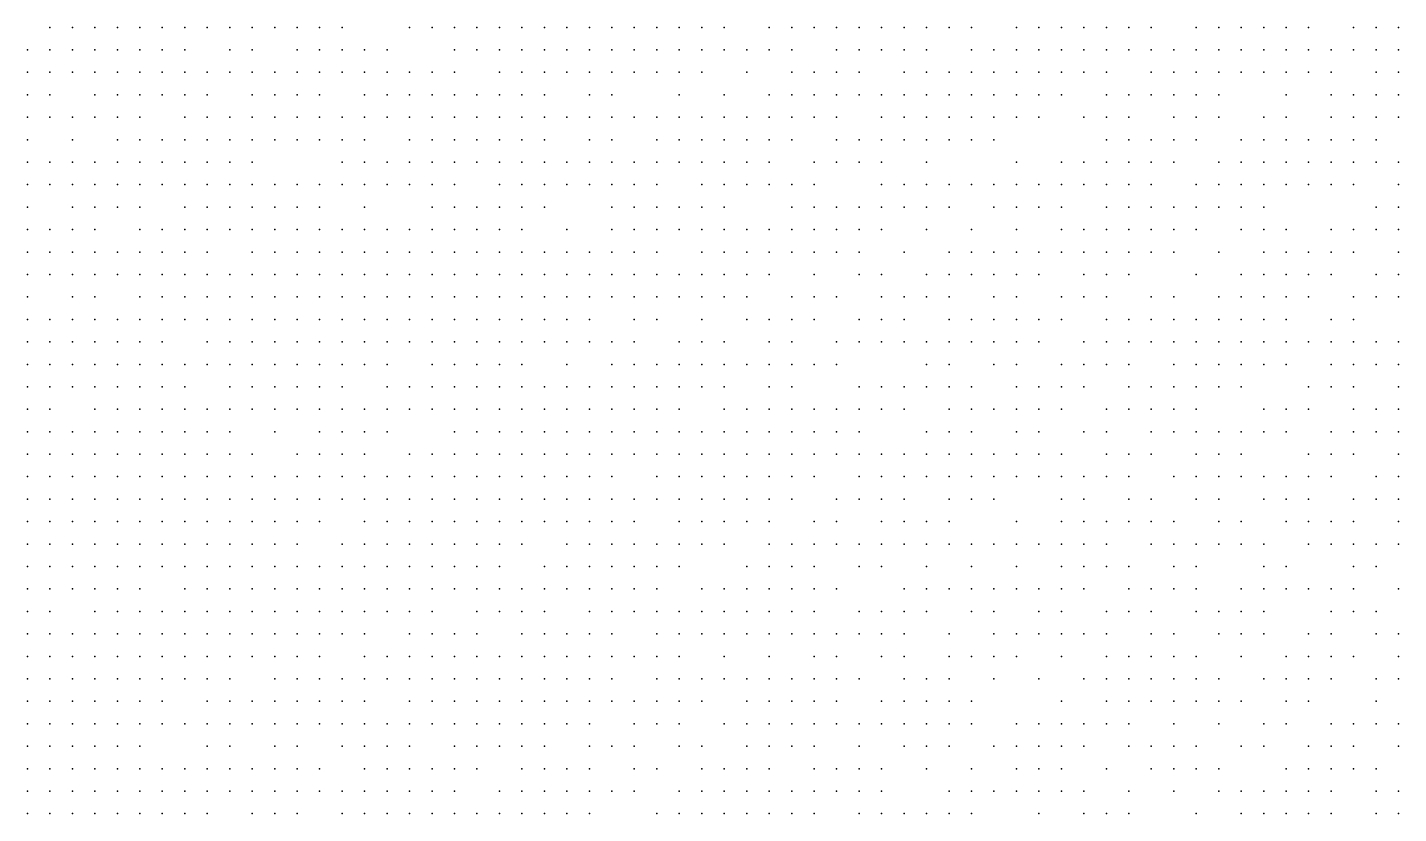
# Model space of a CAD drawing. Extents: x 429 to 793, y 817 to 1241.
# Drawn here: x 519.89 to 564.42, y 1134.89 to 1160.44 of the extents above; entities that cross this region are included whole.
import ezdxf

# ---------------------------------------------------------------- set-up
doc = ezdxf.new("R2010")
doc.units = 0

msp = doc.modelspace()

# ---------------------------------------------------------------- linework, layer by layer
for p in [(520.62, 1160.44, 225.513), (521.35, 1160.44, 226.363), (522.08, 1160.44, 226.948), (522.81, 1160.44, 227.512), (523.54, 1160.44, 228.1), (524.27, 1160.44, 228.5), (525, 1160.44, 229.3), (525.73, 1160.44, 229.517), (526.46, 1160.44, 230.08), (527.19, 1160.44, 230.935), (527.92, 1160.44, 231.141), (528.65, 1160.44, 231.805), (529.38, 1160.44, 232.203), (530.11, 1160.44, 232.675), (532.3, 1160.44, 234.197), (533.03, 1160.44, 234.833), (533.76, 1160.44, 235.057), (534.49, 1160.44, 235.892), (535.22, 1160.44, 235.932), (535.95, 1160.44, 236.788), (536.68, 1160.44, 237.215), (537.41, 1160.44, 237.64), (538.14, 1160.44, 238.065), (538.87, 1160.44, 238.49), (539.6, 1160.44, 238.92), (540.33, 1160.44, 239.345), (541.06, 1160.44, 239.762), (541.79, 1160.44, 240.18), (542.52, 1160.44, 240.598), (543.98, 1160.44, 241.018), (544.71, 1160.44, 241.438), (545.44, 1160.44, 242.068), (546.17, 1160.44, 242.324), (546.9, 1160.44, 242.741), (547.63, 1160.44, 243.153), (548.36, 1160.44, 243.566), (549.09, 1160.44, 243.978), (549.82, 1160.44, 244.378), (550.55, 1160.44, 244.778), (552.01, 1160.44, 245.396), (552.74, 1160.44, 245.868), (553.47, 1160.44, 245.972), (554.2, 1160.44, 246.359), (554.93, 1160.44, 246.747), (555.66, 1160.44, 247.134), (556.39, 1160.44, 247.492), (557.85, 1160.44, 247.849), (558.58, 1160.44, 248.404), (559.31, 1160.44, 248.568), (560.04, 1160.44, 248.909), (560.77, 1160.44, 249.244), (561.5, 1160.44, 249.579), (562.96, 1160.44, 249.914), (563.69, 1160.44, 250.214), (564.42, 1160.44, 250.514), (519.89, 1159.71, 225.505), (520.62, 1159.71, 225.938), (521.35, 1159.71, 226.635), (522.08, 1159.71, 227.218), (522.81, 1159.71, 227.782), (523.54, 1159.71, 228.37), (524.27, 1159.71, 228.77), (525, 1159.71, 229.17), (526.46, 1159.71, 230.34), (527.19, 1159.71, 230.768), (528.65, 1159.71, 232.057), (529.38, 1159.71, 232.492), (530.11, 1159.71, 232.917), (530.84, 1159.71, 233.342), (531.57, 1159.71, 233.767), (533.76, 1159.71, 235.282), (534.49, 1159.71, 235.73), (535.22, 1159.71, 236.158), (535.95, 1159.71, 236.585), (536.68, 1159.71, 237.012), (537.41, 1159.71, 237.825), (538.14, 1159.71, 237.865), (538.87, 1159.71, 238.29), (539.6, 1159.71, 238.715), (540.33, 1159.71, 239.14), (541.06, 1159.71, 239.766), (541.79, 1159.71, 239.975), (542.52, 1159.71, 240.601), (543.25, 1159.71, 240.81), (543.98, 1159.71, 241.565), (544.71, 1159.71, 241.65), (546.17, 1159.71, 242.49), (546.9, 1159.71, 243.027), (547.63, 1159.71, 243.315), (548.36, 1159.71, 243.727), (549.09, 1159.71, 244.14), (550.55, 1159.71, 244.78), (551.28, 1159.71, 245.1), (552.01, 1159.71, 245.34), (552.74, 1159.71, 245.74), (553.47, 1159.71, 246.128), (554.2, 1159.71, 246.515), (554.93, 1159.71, 246.902), (555.66, 1159.71, 247.29), (556.39, 1159.71, 247.551), (557.12, 1159.71, 247.647), (557.85, 1159.71, 248.005), (558.58, 1159.71, 248.363), (559.31, 1159.71, 248.72), (560.04, 1159.71, 249.055), (560.77, 1159.71, 249.311), (561.5, 1159.71, 249.39), (562.23, 1159.71, 249.725), (562.96, 1159.71, 250.06), (563.69, 1159.71, 250.36), (564.42, 1159.71, 250.66), (519.89, 1158.98, 225.353), (520.62, 1158.98, 226.068), (521.35, 1158.98, 226.908), (522.08, 1158.98, 227.484), (522.81, 1158.98, 228.061), (523.54, 1158.98, 228.346), (524.27, 1158.98, 229.04), (525, 1158.98, 229.213), (525.73, 1158.98, 229.777), (526.46, 1158.98, 230.6), (527.19, 1158.98, 231.028), (527.92, 1158.98, 231.455), (528.65, 1158.98, 231.883), (529.38, 1158.98, 232.735), (530.11, 1158.98, 233.16), (530.84, 1158.98, 233.585), (531.57, 1158.98, 234.01), (532.3, 1158.98, 234.44), (533.03, 1158.98, 235.191), (533.76, 1158.98, 235.584), (535.22, 1158.98, 236.375), (535.95, 1158.98, 237.02), (536.68, 1158.98, 237.23), (537.41, 1158.98, 237.665), (538.14, 1158.98, 238.21), (538.87, 1158.98, 238.595), (539.6, 1158.98, 238.98), (540.33, 1158.98, 239.557), (541.06, 1158.98, 239.765), (541.79, 1158.98, 240.392), (543.25, 1158.98, 241.018), (544.71, 1158.98, 241.943), (545.44, 1158.98, 242.32), (546.17, 1158.98, 242.65), (546.9, 1158.98, 242.836), (548.36, 1158.98, 243.757), (549.09, 1158.98, 244.102), (549.82, 1158.98, 244.614), (550.55, 1158.98, 244.934), (551.28, 1158.98, 245.254), (552.01, 1158.98, 245.574), (552.74, 1158.98, 245.888), (553.47, 1158.98, 246.242), (554.2, 1158.98, 246.562), (554.93, 1158.98, 246.926), (556.39, 1158.98, 247.689), (557.12, 1158.98, 247.813), (557.85, 1158.98, 248.074), (558.58, 1158.98, 248.335), (559.31, 1158.98, 248.848), (560.04, 1158.98, 248.993), (560.77, 1158.98, 249.152), (561.5, 1158.98, 249.583), (562.23, 1158.98, 249.901), (563.69, 1158.98, 250.279), (564.42, 1158.98, 250.717), (519.89, 1158.25, 225.774), (520.62, 1158.25, 226.341), (522.08, 1158.25, 227.612), (522.81, 1158.25, 228.045), (523.54, 1158.25, 228.477), (524.27, 1158.25, 228.91), (525, 1158.25, 229.743), (525.73, 1158.25, 230.315), (527.19, 1158.25, 230.995), (527.92, 1158.25, 231.784), (528.65, 1158.25, 232.178), (529.38, 1158.25, 232.758), (530.84, 1158.25, 233.608), (531.57, 1158.25, 234.257), (532.3, 1158.25, 234.651), (533.03, 1158.25, 235.044), (533.76, 1158.25, 235.548), (534.49, 1158.25, 235.967), (535.22, 1158.25, 236.6), (535.95, 1158.25, 236.81), (536.68, 1158.25, 237.455), (538.14, 1158.25, 238.435), (538.87, 1158.25, 238.82), (541.06, 1158.25, 239.973), (542.52, 1158.25, 240.808), (543.98, 1158.25, 241.395), (544.71, 1158.25, 241.772), (545.44, 1158.25, 242.398), (546.17, 1158.25, 242.81), (546.9, 1158.25, 243.215), (547.63, 1158.25, 243.527), (548.36, 1158.25, 243.911), (549.09, 1158.25, 244.256), (549.82, 1158.25, 244.448), (550.55, 1158.25, 244.768), (551.28, 1158.25, 245.408), (552.01, 1158.25, 245.644), (552.74, 1158.25, 246.036), (553.47, 1158.25, 246.411), (554.93, 1158.25, 247.064), (555.66, 1158.25, 247.246), (556.39, 1158.25, 247.566), (557.12, 1158.25, 247.951), (557.85, 1158.25, 248.212), (558.58, 1158.25, 248.473), (560.77, 1158.25, 249.425), (562.23, 1158.25, 249.856), (562.96, 1158.25, 250.174), (563.69, 1158.25, 250.393), (564.42, 1158.25, 250.612), (519.89, 1157.52, 226.047), (520.62, 1157.52, 226.613), (521.35, 1157.52, 226.896), (522.08, 1157.52, 227.46), (522.81, 1157.52, 228.325), (523.54, 1157.52, 228.757), (525, 1157.52, 230.006), (525.73, 1157.52, 230.292), (526.46, 1157.52, 230.863), (527.19, 1157.52, 231.257), (527.92, 1157.52, 232.046), (528.65, 1157.52, 232.4), (529.38, 1157.52, 232.82), (530.11, 1157.52, 233.238), (530.84, 1157.52, 233.856), (531.57, 1157.52, 234.505), (532.3, 1157.52, 234.898), (533.03, 1157.52, 235.365), (533.76, 1157.52, 235.785), (534.49, 1157.52, 236.205), (535.22, 1157.52, 236.62), (535.95, 1157.52, 237.035), (536.68, 1157.52, 237.68), (537.41, 1157.52, 237.89), (538.14, 1157.52, 238.275), (538.87, 1157.52, 238.74), (539.6, 1157.52, 239.155), (540.33, 1157.52, 239.57), (541.06, 1157.52, 239.98), (541.79, 1157.52, 240.39), (542.52, 1157.52, 241.016), (543.25, 1157.52, 241.225), (543.98, 1157.52, 241.603), (544.71, 1157.52, 242.145), (545.44, 1157.52, 242.557), (546.17, 1157.52, 242.97), (547.63, 1157.52, 243.375), (548.36, 1157.52, 243.873), (549.09, 1157.52, 244.065), (549.82, 1157.52, 244.602), (550.55, 1157.52, 244.922), (551.28, 1157.52, 245.399), (552.01, 1157.52, 245.792), (552.74, 1157.52, 246.184), (554.2, 1157.52, 246.7), (554.93, 1157.52, 247.02), (555.66, 1157.52, 247.384), (557.12, 1157.52, 248.089), (557.85, 1157.52, 248.35), (558.58, 1157.52, 248.631), (560.04, 1157.52, 248.976), (560.77, 1157.52, 249.294), (562.23, 1157.52, 249.97), (562.96, 1157.52, 250.288), (563.69, 1157.52, 250.507), (564.42, 1157.52, 250.726), (519.89, 1156.79, 226.044), (521.35, 1156.79, 227.176), (522.81, 1156.79, 228.605), (523.54, 1156.79, 228.885), (524.27, 1156.79, 229.445), (525, 1156.79, 230.002), (525.73, 1156.79, 230.554), (526.46, 1156.79, 231.125), (527.19, 1156.79, 231.52), (527.92, 1156.79, 231.914), (528.65, 1156.79, 232.655), (529.38, 1156.79, 233.075), (530.11, 1156.79, 233.492), (530.84, 1156.79, 234.103), (532.3, 1156.79, 235.182), (533.03, 1156.79, 235.602), (533.76, 1156.79, 236.022), (534.49, 1156.79, 236.442), (535.22, 1156.79, 236.857), (535.95, 1156.79, 237.272), (536.68, 1156.79, 237.688), (538.14, 1156.79, 238.54), (538.87, 1156.79, 238.955), (540.33, 1156.79, 239.785), (541.06, 1156.79, 240.195), (541.79, 1156.79, 240.605), (542.52, 1156.79, 241.015), (543.25, 1156.79, 241.432), (543.98, 1156.79, 241.893), (544.71, 1156.79, 242.305), (546.17, 1156.79, 242.717), (546.9, 1156.79, 243.13), (547.63, 1156.79, 243.535), (548.36, 1156.79, 243.94), (549.09, 1156.79, 244.41), (549.82, 1156.79, 244.756), (550.55, 1156.79, 245.155), (551.28, 1156.79, 245.547), (554.93, 1156.79, 246.934), (555.66, 1156.79, 247.522), (556.39, 1156.79, 247.704), (557.12, 1156.79, 247.965), (557.85, 1156.79, 248.414), (559.31, 1156.79, 248.759), (560.04, 1156.79, 249.104), (560.77, 1156.79, 249.422), (561.5, 1156.79, 249.739), (562.23, 1156.79, 249.811), (562.96, 1156.79, 250.243), (563.69, 1156.79, 250.621), (519.89, 1156.06, 226.05), (520.62, 1156.06, 226.61), (521.35, 1156.06, 227.456), (522.08, 1156.06, 227.74), (522.81, 1156.06, 228.593), (523.54, 1156.06, 229.153), (524.27, 1156.06, 229.712), (525, 1156.06, 230.269), (525.73, 1156.06, 230.826), (526.46, 1156.06, 231.102), (527.19, 1156.06, 231.815), (530.11, 1156.06, 233.747), (530.84, 1156.06, 234.165), (531.57, 1156.06, 234.583), (532.3, 1156.06, 235), (533.03, 1156.06, 235.42), (533.76, 1156.06, 235.84), (534.49, 1156.06, 236.68), (535.22, 1156.06, 237.095), (535.95, 1156.06, 237.51), (536.68, 1156.06, 237.925), (537.41, 1156.06, 238.34), (538.14, 1156.06, 238.755), (538.87, 1156.06, 239.17), (539.6, 1156.06, 239.585), (540.33, 1156.06, 240), (541.06, 1156.06, 240.41), (541.79, 1156.06, 240.82), (542.52, 1156.06, 241.23), (543.25, 1156.06, 241.64), (543.98, 1156.06, 242.052), (545.44, 1156.06, 242.465), (546.17, 1156.06, 242.878), (546.9, 1156.06, 243.29), (547.63, 1156.06, 243.695), (549.09, 1156.06, 244.564), (552.01, 1156.06, 245.939), (553.47, 1156.06, 246.332), (554.2, 1156.06, 246.707), (554.93, 1156.06, 247.082), (555.66, 1156.06, 247.457), (556.39, 1156.06, 247.842), (557.12, 1156.06, 248.197), (558.58, 1156.06, 248.542), (559.31, 1156.06, 248.887), (560.04, 1156.06, 249.232), (560.77, 1156.06, 249.55), (561.5, 1156.06, 249.867), (562.23, 1156.06, 250.084), (562.96, 1156.06, 250.185), (563.69, 1156.06, 250.516), (564.42, 1156.06, 250.84), (519.89, 1155.33, 226.335), (520.62, 1155.33, 226.895), (521.35, 1155.33, 227.736), (522.08, 1155.33, 228.02), (522.81, 1155.33, 228.86), (523.54, 1155.33, 229.42), (524.27, 1155.33, 229.98), (525, 1155.33, 230.397), (525.73, 1155.33, 230.815), (526.46, 1155.33, 231.232), (527.19, 1155.33, 231.65), (527.92, 1155.33, 232.49), (528.65, 1155.33, 232.91), (529.38, 1155.33, 233.33), (530.11, 1155.33, 233.71), (530.84, 1155.33, 234.469), (531.57, 1155.33, 234.848), (532.3, 1155.33, 235.415), (533.03, 1155.33, 235.628), (533.76, 1155.33, 236.255), (535.22, 1155.33, 236.882), (535.95, 1155.33, 237.425), (536.68, 1155.33, 238.128), (537.41, 1155.33, 238.533), (538.14, 1155.33, 238.943), (538.87, 1155.33, 239.357), (539.6, 1155.33, 239.572), (540.33, 1155.33, 240.188), (541.79, 1155.33, 240.731), (542.52, 1155.33, 241.097), (543.25, 1155.33, 241.462), (543.98, 1155.33, 242.027), (544.71, 1155.33, 242.246), (545.44, 1155.33, 242.852), (547.63, 1155.33, 243.647), (548.36, 1155.33, 244.005), (549.09, 1155.33, 244.363), (549.82, 1155.33, 244.91), (550.55, 1155.33, 245.302), (551.28, 1155.33, 245.599), (552.01, 1155.33, 245.695), (552.74, 1155.33, 246.288), (553.47, 1155.33, 246.48), (554.2, 1155.33, 246.855), (554.93, 1155.33, 247.23), (555.66, 1155.33, 247.605), (556.39, 1155.33, 247.98), (557.85, 1155.33, 248.325), (558.58, 1155.33, 248.67), (559.31, 1155.33, 249.015), (560.04, 1155.33, 249.36), (560.77, 1155.33, 249.678), (561.5, 1155.33, 249.868), (562.23, 1155.33, 250.122), (562.96, 1155.33, 250.357), (564.42, 1155.33, 250.735), (519.89, 1154.6, 226.62), (521.35, 1154.6, 227.88), (522.08, 1154.6, 228.3), (522.81, 1154.6, 228.836), (523.54, 1154.6, 229.408), (525, 1154.6, 230.647), (525.73, 1154.6, 231.065), (526.46, 1154.6, 231.482), (527.19, 1154.6, 231.89), (527.92, 1154.6, 232.686), (528.65, 1154.6, 232.977), (529.38, 1154.6, 233.557), (530.84, 1154.6, 234.696), (533.03, 1154.6, 235.83), (533.76, 1154.6, 236.457), (534.49, 1154.6, 236.67), (535.22, 1154.6, 237.255), (535.95, 1154.6, 237.628), (536.68, 1154.6, 238), (538.87, 1154.6, 239.143), (539.6, 1154.6, 239.759), (540.33, 1154.6, 239.973), (541.06, 1154.6, 240.553), (541.79, 1154.6, 240.919), (542.52, 1154.6, 241.284), (544.71, 1154.6, 242.413), (545.44, 1154.6, 242.633), (546.17, 1154.6, 243.238), (546.9, 1154.6, 243.458), (547.63, 1154.6, 243.815), (548.36, 1154.6, 244.173), (549.09, 1154.6, 244.72), (549.82, 1154.6, 245.034), (551.28, 1154.6, 245.711), (552.01, 1154.6, 245.903), (552.74, 1154.6, 246.4), (553.47, 1154.6, 246.592), (554.93, 1154.6, 247.192), (555.66, 1154.6, 247.492), (556.39, 1154.6, 247.792), (557.12, 1154.6, 248.24), (557.85, 1154.6, 248.412), (558.58, 1154.6, 248.844), (559.31, 1154.6, 249.016), (560.04, 1154.6, 249.448), (563.69, 1154.6, 250.63), (564.42, 1154.6, 250.923), (519.89, 1153.87, 226.887), (520.62, 1153.87, 227.307), (521.35, 1153.87, 227.727), (522.08, 1153.87, 228.555), (523.54, 1153.87, 229.658), (524.27, 1153.87, 229.944), (525, 1153.87, 230.48), (525.73, 1153.87, 231.315), (526.46, 1153.87, 231.587), (527.19, 1153.87, 232.13), (527.92, 1153.87, 232.537), (528.65, 1153.87, 233.204), (529.38, 1153.87, 233.785), (530.11, 1153.87, 234.165), (530.84, 1153.87, 234.62), (531.57, 1153.87, 235.022), (532.3, 1153.87, 235.425), (533.03, 1153.87, 235.835), (533.76, 1153.87, 236.245), (534.49, 1153.87, 236.872), (535.22, 1153.87, 237.458), (535.95, 1153.87, 237.83), (537.41, 1153.87, 238.725), (538.87, 1153.87, 239.135), (539.6, 1153.87, 239.947), (540.33, 1153.87, 240.161), (541.06, 1153.87, 240.741), (541.79, 1153.87, 241.106), (542.52, 1153.87, 241.195), (543.25, 1153.87, 241.592), (543.98, 1153.87, 241.99), (544.71, 1153.87, 242.395), (545.44, 1153.87, 242.8), (546.17, 1153.87, 243.406), (546.9, 1153.87, 243.625), (547.63, 1153.87, 243.983), (549.09, 1153.87, 244.766), (550.55, 1153.87, 245.158), (552.01, 1153.87, 246.015), (553.47, 1153.87, 246.704), (554.2, 1153.87, 247.004), (554.93, 1153.87, 247.304), (555.66, 1153.87, 247.604), (556.39, 1153.87, 247.82), (557.12, 1153.87, 248.18), (557.85, 1153.87, 248.51), (559.31, 1153.87, 249.104), (560.04, 1153.87, 249.276), (560.77, 1153.87, 249.702), (562.23, 1153.87, 250.21), (562.96, 1153.87, 250.464), (563.69, 1153.87, 250.708), (564.42, 1153.87, 250.837), (519.89, 1153.14, 227.155), (520.62, 1153.14, 227.575), (521.35, 1153.14, 227.995), (522.08, 1153.14, 228.267), (522.81, 1153.14, 228.81), (523.54, 1153.14, 229.908), (524.27, 1153.14, 230.194), (525, 1153.14, 230.73), (525.73, 1153.14, 231.283), (527.19, 1153.14, 232.37), (527.92, 1153.14, 232.777), (528.65, 1153.14, 233.185), (529.38, 1153.14, 233.722), (530.11, 1153.14, 234.43), (530.84, 1153.14, 234.832), (531.57, 1153.14, 235.235), (532.3, 1153.14, 235.638), (533.03, 1153.14, 236.048), (533.76, 1153.14, 236.457), (534.49, 1153.14, 237.075), (535.22, 1153.14, 237.288), (535.95, 1153.14, 237.703), (536.68, 1153.14, 238.107), (537.41, 1153.14, 238.513), (538.14, 1153.14, 238.918), (538.87, 1153.14, 239.327), (539.6, 1153.14, 239.737), (540.33, 1153.14, 240.348), (541.79, 1153.14, 240.973), (542.52, 1153.14, 241.37), (543.25, 1153.14, 241.768), (543.98, 1153.14, 242.165), (544.71, 1153.14, 242.57), (545.44, 1153.14, 242.975), (546.17, 1153.14, 243.38), (546.9, 1153.14, 243.792), (548.36, 1153.14, 244.497), (549.82, 1153.14, 244.89), (550.55, 1153.14, 245.282), (551.28, 1153.14, 245.66), (552.01, 1153.14, 246.127), (552.74, 1153.14, 246.319), (553.47, 1153.14, 246.816), (554.2, 1153.14, 247.116), (554.93, 1153.14, 247.416), (555.66, 1153.14, 247.56), (556.39, 1153.14, 247.92), (557.12, 1153.14, 248.28), (558.58, 1153.14, 248.76), (560.04, 1153.14, 249.364), (560.77, 1153.14, 249.536), (561.5, 1153.14, 249.79), (562.23, 1153.14, 250.044), (562.96, 1153.14, 250.481), (564.42, 1153.14, 250.786), (519.89, 1152.41, 227.136), (520.62, 1152.41, 227.842), (521.35, 1152.41, 227.978), (522.08, 1152.41, 228.522), (522.81, 1152.41, 229.065), (523.54, 1152.41, 229.618), (524.27, 1152.41, 230.565), (525, 1152.41, 230.98), (525.73, 1152.41, 231.523), (526.46, 1152.41, 232.067), (527.19, 1152.41, 232.61), (527.92, 1152.41, 233.018), (528.65, 1152.41, 233.425), (529.38, 1152.41, 233.833), (530.11, 1152.41, 234.24), (530.84, 1152.41, 235.045), (531.57, 1152.41, 235.57), (532.3, 1152.41, 235.85), (533.03, 1152.41, 236.26), (533.76, 1152.41, 236.96), (534.49, 1152.41, 237.08), (535.22, 1152.41, 237.49), (535.95, 1152.41, 238.094), (536.68, 1152.41, 238.3), (537.41, 1152.41, 238.904), (538.14, 1152.41, 239.11), (538.87, 1152.41, 239.843), (539.6, 1152.41, 239.93), (540.33, 1152.41, 240.34), (541.06, 1152.41, 240.75), (541.79, 1152.41, 241.147), (542.52, 1152.41, 241.545), (543.25, 1152.41, 241.943), (543.98, 1152.41, 242.34), (545.44, 1152.41, 243.15), (546.9, 1152.41, 243.573), (547.63, 1152.41, 244.229), (549.09, 1152.41, 244.621), (549.82, 1152.41, 245.014), (550.55, 1152.41, 245.406), (551.28, 1152.41, 245.784), (552.01, 1152.41, 246.161), (552.74, 1152.41, 246.538), (554.2, 1152.41, 246.928), (554.93, 1152.41, 247.3), (555.66, 1152.41, 247.66), (557.85, 1152.41, 248.61), (559.31, 1152.41, 249.02), (560.04, 1152.41, 249.452), (560.77, 1152.41, 249.624), (561.5, 1152.41, 249.878), (562.23, 1152.41, 250.254), (563.69, 1152.41, 250.559), (564.42, 1152.41, 250.864), (519.89, 1151.68, 227.275), (521.35, 1151.68, 228.233), (522.08, 1151.68, 229.046), (523.54, 1151.68, 230.15), (524.27, 1151.68, 230.825), (525, 1151.68, 231.23), (525.73, 1151.68, 231.777), (526.46, 1151.68, 232.055), (527.19, 1151.68, 232.853), (527.92, 1151.68, 233.26), (528.65, 1151.68, 233.668), (529.38, 1151.68, 234.075), (530.11, 1151.68, 234.73), (530.84, 1151.68, 235.01), (531.57, 1151.68, 235.5), (532.3, 1151.68, 236.06), (533.03, 1151.68, 236.43), (533.76, 1151.68, 236.8), (534.49, 1151.68, 237.33), (535.22, 1151.68, 237.695), (535.95, 1151.68, 238.287), (536.68, 1151.68, 238.493), (537.41, 1151.68, 239.097), (538.14, 1151.68, 239.303), (538.87, 1151.68, 239.669), (539.6, 1151.68, 240.21), (540.33, 1151.68, 240.576), (541.06, 1151.68, 240.93), (541.79, 1151.68, 241.337), (542.52, 1151.68, 241.715), (543.25, 1151.68, 242.132), (544.71, 1151.68, 242.698), (545.44, 1151.68, 243.056), (546.17, 1151.68, 243.555), (547.63, 1151.68, 244.261), (548.36, 1151.68, 244.648), (549.09, 1151.68, 244.745), (549.82, 1151.68, 245.337), (551.28, 1151.68, 245.907), (552.01, 1151.68, 246.285), (553.47, 1151.68, 246.736), (554.2, 1151.68, 247.04), (554.93, 1151.68, 247.4), (556.39, 1151.68, 248.02), (557.12, 1151.68, 248.38), (558.58, 1151.68, 248.71), (559.31, 1151.68, 249.04), (560.04, 1151.68, 249.37), (560.77, 1151.68, 249.712), (561.5, 1151.68, 250.027), (562.96, 1151.68, 250.332), (563.69, 1151.68, 250.637), (564.42, 1151.68, 250.942), (519.89, 1150.95, 227.553), (520.62, 1150.95, 228.224), (521.35, 1150.95, 228.498), (522.08, 1150.95, 229.306), (522.81, 1150.95, 229.58), (523.54, 1150.95, 229.995), (524.27, 1150.95, 230.41), (525, 1150.95, 231.48), (525.73, 1150.95, 232.02), (526.46, 1150.95, 232.297), (527.19, 1150.95, 233.095), (527.92, 1150.95, 233.503), (528.65, 1150.95, 233.91), (529.38, 1150.95, 234.172), (530.11, 1150.95, 234.695), (530.84, 1150.95, 235.22), (531.57, 1150.95, 235.71), (532.3, 1150.95, 236.27), (533.03, 1150.95, 236.64), (533.76, 1150.95, 237.09), (534.49, 1150.95, 237.495), (535.22, 1150.95, 237.9), (535.95, 1150.95, 238.292), (536.68, 1150.95, 238.685), (537.41, 1150.95, 238.891), (538.14, 1150.95, 239.495), (539.6, 1150.95, 240.402), (540.33, 1150.95, 240.712), (541.79, 1150.95, 241.507), (543.25, 1150.95, 242.302), (543.98, 1150.95, 242.51), (544.71, 1150.95, 242.868), (545.44, 1150.95, 243.226), (546.9, 1150.95, 243.772), (547.63, 1150.95, 244.113), (548.36, 1150.95, 244.563), (549.82, 1150.95, 245.143), (550.55, 1150.95, 245.638), (551.28, 1150.95, 245.94), (552.01, 1150.95, 246.242), (552.74, 1150.95, 246.544), (553.47, 1150.95, 246.846), (554.93, 1150.95, 247.486), (555.66, 1150.95, 247.76), (556.39, 1150.95, 248.12), (557.12, 1150.95, 248.297), (557.85, 1150.95, 248.48), (558.58, 1150.95, 248.81), (559.31, 1150.95, 249.14), (560.04, 1150.95, 249.47), (560.77, 1150.95, 249.8), (562.23, 1150.95, 250.105), (562.96, 1150.95, 250.41), (519.89, 1150.22, 227.685), (520.62, 1150.22, 228.225), (521.35, 1150.22, 228.758), (522.08, 1150.22, 229.566), (522.81, 1150.22, 229.84), (523.54, 1150.22, 230.255), (524.27, 1150.22, 230.94), (525.73, 1150.22, 232.263), (526.46, 1150.22, 232.54), (527.19, 1150.22, 232.797), (527.92, 1150.22, 233.745), (528.65, 1150.22, 233.876), (529.38, 1150.22, 234.399), (530.11, 1150.22, 234.922), (530.84, 1150.22, 235.436), (531.57, 1150.22, 235.949), (532.3, 1150.22, 236.48), (533.03, 1150.22, 236.89), (533.76, 1150.22, 237.295), (534.49, 1150.22, 237.7), (535.22, 1150.22, 238.105), (535.95, 1150.22, 238.497), (536.68, 1150.22, 238.89), (537.41, 1150.22, 239.289), (538.14, 1150.22, 239.688), (538.87, 1150.22, 239.862), (539.6, 1150.22, 240.228), (541.06, 1150.22, 241.11), (541.79, 1150.22, 241.497), (542.52, 1150.22, 241.885), (543.98, 1150.22, 242.68), (544.71, 1150.22, 243.038), (546.17, 1150.22, 243.584), (546.9, 1150.22, 243.878), (547.63, 1150.22, 244.265), (548.36, 1150.22, 244.64), (549.09, 1150.22, 245.058), (549.82, 1150.22, 245.251), (550.55, 1150.22, 245.746), (551.28, 1150.22, 246.048), (552.01, 1150.22, 246.35), (552.74, 1150.22, 246.652), (554.2, 1150.22, 247.134), (554.93, 1150.22, 247.566), (555.66, 1150.22, 247.749), (556.39, 1150.22, 247.931), (557.12, 1150.22, 248.377), (557.85, 1150.22, 248.56), (558.58, 1150.22, 248.824), (559.31, 1150.22, 249.088), (560.04, 1150.22, 249.352), (560.77, 1150.22, 249.616), (561.5, 1150.22, 250.001), (562.23, 1150.22, 250.165), (562.96, 1150.22, 250.328), (563.69, 1150.22, 250.715), (564.42, 1150.22, 251.02), (519.89, 1149.49, 227.952), (520.62, 1149.49, 228.492), (521.35, 1149.49, 229.026), (522.08, 1149.49, 229.559), (522.81, 1149.49, 230.1), (523.54, 1149.49, 230.65), (524.27, 1149.49, 231.19), (525, 1149.49, 231.73), (525.73, 1149.49, 232.38), (526.46, 1149.49, 232.78), (527.19, 1149.49, 233.18), (527.92, 1149.49, 233.58), (528.65, 1149.49, 234.103), (529.38, 1149.49, 234.873), (530.11, 1149.49, 235.15), (530.84, 1149.49, 235.663), (531.57, 1149.49, 236.177), (533.03, 1149.49, 237.095), (533.76, 1149.49, 237.5), (534.49, 1149.49, 237.905), (535.22, 1149.49, 238.31), (535.95, 1149.49, 238.702), (537.41, 1149.49, 239.482), (538.87, 1149.49, 240.098), (539.6, 1149.49, 240.495), (540.33, 1149.49, 240.893), (541.06, 1149.49, 241.29), (541.79, 1149.49, 241.678), (542.52, 1149.49, 242.065), (543.25, 1149.49, 242.452), (543.98, 1149.49, 242.85), (544.71, 1149.49, 243.208), (545.44, 1149.49, 243.396), (546.17, 1149.49, 243.643), (549.09, 1149.49, 245.015), (549.82, 1149.49, 245.359), (551.28, 1149.49, 246.156), (552.01, 1149.49, 246.458), (553.47, 1149.49, 246.868), (554.2, 1149.49, 247.228), (554.93, 1149.49, 247.57), (555.66, 1149.49, 247.829), (557.12, 1149.49, 248.457), (557.85, 1149.49, 248.64), (558.58, 1149.49, 248.904), (559.31, 1149.49, 249.168), (560.04, 1149.49, 249.432), (560.77, 1149.49, 249.614), (562.23, 1149.49, 250.203), (562.96, 1149.49, 250.366), (563.69, 1149.49, 250.53), (564.42, 1149.49, 250.895), (519.89, 1148.76, 228.22), (520.62, 1148.76, 228.76), (521.35, 1148.76, 229.293), (522.08, 1148.76, 229.827), (522.81, 1148.76, 230.36), (523.54, 1148.76, 230.9), (524.27, 1148.76, 231.44), (525, 1148.76, 231.98), (526.46, 1148.76, 233.008), (527.19, 1148.76, 233.408), (527.92, 1148.76, 234.042), (528.65, 1148.76, 234.319), (529.38, 1148.76, 234.596), (530.11, 1148.76, 235.335), (531.57, 1148.76, 236.185), (532.3, 1148.76, 236.53), (533.03, 1148.76, 237.053), (533.76, 1148.76, 237.64), (534.49, 1148.76, 237.863), (535.22, 1148.76, 238.087), (535.95, 1148.76, 238.652), (536.68, 1148.76, 239.095), (537.41, 1148.76, 239.488), (538.14, 1148.76, 239.88), (538.87, 1148.76, 240.277), (539.6, 1148.76, 240.675), (540.33, 1148.76, 241.073), (541.06, 1148.76, 241.47), (541.79, 1148.76, 241.858), (542.52, 1148.76, 242.245), (543.98, 1148.76, 242.642), (544.71, 1148.76, 243.02), (546.9, 1148.76, 244.03), (547.63, 1148.76, 244.418), (548.36, 1148.76, 244.793), (549.09, 1148.76, 245.168), (549.82, 1148.76, 245.467), (550.55, 1148.76, 245.661), (552.01, 1148.76, 246.264), (552.74, 1148.76, 246.602), (553.47, 1148.76, 246.962), (554.2, 1148.76, 247.322), (555.66, 1148.76, 247.665), (556.39, 1148.76, 248.091), (557.12, 1148.76, 248.274), (557.85, 1148.76, 248.72), (558.58, 1148.76, 248.984), (559.31, 1148.76, 249.248), (561.5, 1148.76, 249.916), (562.23, 1148.76, 250.196), (562.96, 1148.76, 250.404), (564.42, 1148.76, 250.933), (519.89, 1148.03, 228.215), (520.62, 1148.03, 229.017), (522.08, 1148.03, 229.817), (522.81, 1148.03, 230.605), (523.54, 1148.03, 230.866), (524.27, 1148.03, 231.651), (525, 1148.03, 231.929), (525.73, 1148.03, 232.607), (526.46, 1148.03, 233.235), (527.19, 1148.03, 233.49), (527.92, 1148.03, 234), (528.65, 1148.03, 234.504), (529.38, 1148.03, 235.058), (530.11, 1148.03, 235.52), (530.84, 1148.03, 235.68), (531.57, 1148.03, 236.37), (532.3, 1148.03, 236.532), (533.03, 1148.03, 237.015), (533.76, 1148.03, 237.417), (534.49, 1148.03, 238.003), (535.22, 1148.03, 238.45), (535.95, 1148.03, 238.792), (536.68, 1148.03, 239.134), (537.41, 1148.03, 239.678), (538.14, 1148.03, 240), (538.87, 1148.03, 240.383), (539.6, 1148.03, 240.78), (540.33, 1148.03, 241.01), (541.06, 1148.03, 241.575), (542.52, 1148.03, 242.132), (543.25, 1148.03, 242.463), (543.98, 1148.03, 242.794), (544.71, 1148.03, 243.33), (545.44, 1148.03, 243.562), (546.17, 1148.03, 243.795), (546.9, 1148.03, 244.338), (547.63, 1148.03, 244.57), (548.36, 1148.03, 244.945), (549.82, 1148.03, 245.32), (550.55, 1148.03, 245.769), (551.28, 1148.03, 246.07), (552.01, 1148.03, 246.336), (552.74, 1148.03, 246.696), (553.47, 1148.03, 247.056), (554.93, 1148.03, 247.416), (555.66, 1148.03, 247.758), (556.39, 1148.03, 248.101), (557.12, 1148.03, 248.444), (557.85, 1148.03, 248.537), (560.04, 1148.03, 249.369), (560.77, 1148.03, 249.672), (561.5, 1148.03, 249.974), (562.96, 1148.03, 250.254), (563.69, 1148.03, 250.606), (564.42, 1148.03, 250.769), (519.89, 1147.3, 228.473), (520.62, 1147.3, 229.003), (521.35, 1147.3, 229.675), (522.08, 1147.3, 230.075), (522.81, 1147.3, 230.333), (523.54, 1147.3, 230.85), (524.27, 1147.3, 231.878), (525, 1147.3, 232.157), (525.73, 1147.3, 232.435), (526.46, 1147.3, 232.835), (527.92, 1147.3, 234.21), (529.38, 1147.3, 234.966), (530.11, 1147.3, 235.243), (530.84, 1147.3, 235.865), (531.57, 1147.3, 236.21), (533.76, 1147.3, 237.397), (534.49, 1147.3, 238.143), (535.22, 1147.3, 238.59), (535.95, 1147.3, 238.932), (536.68, 1147.3, 239.375), (537.41, 1147.3, 239.747), (538.14, 1147.3, 240.12), (538.87, 1147.3, 240.503), (539.6, 1147.3, 240.885), (540.33, 1147.3, 241.115), (541.06, 1147.3, 241.68), (541.79, 1147.3, 241.906), (542.52, 1147.3, 242.237), (543.25, 1147.3, 242.568), (543.98, 1147.3, 242.738), (544.71, 1147.3, 243.113), (545.44, 1147.3, 243.64), (546.17, 1147.3, 243.872), (546.9, 1147.3, 244.105), (549.09, 1147.3, 245.201), (549.82, 1147.3, 245.517), (550.55, 1147.3, 245.832), (552.01, 1147.3, 246.5), (552.74, 1147.3, 246.79), (554.2, 1147.3, 247.317), (554.93, 1147.3, 247.51), (556.39, 1147.3, 248.195), (557.12, 1147.3, 248.332), (557.85, 1147.3, 248.617), (558.58, 1147.3, 249.064), (559.31, 1147.3, 249.125), (560.04, 1147.3, 249.427), (560.77, 1147.3, 249.73), (562.23, 1147.3, 250.032), (562.96, 1147.3, 250.312), (563.69, 1147.3, 250.592), (564.42, 1147.3, 250.807), (519.89, 1146.57, 228.73), (520.62, 1146.57, 229.26), (521.35, 1146.57, 229.932), (522.08, 1146.57, 230.062), (522.81, 1146.57, 230.578), (523.54, 1146.57, 231.095), (524.27, 1146.57, 231.612), (525, 1146.57, 232.384), (525.73, 1146.57, 232.662), (526.46, 1146.57, 233.19), (527.19, 1146.57, 233.7), (528.65, 1146.57, 234.7), (529.38, 1146.57, 235.19), (530.11, 1146.57, 235.705), (530.84, 1146.57, 236.211), (532.3, 1146.57, 236.694), (533.03, 1146.57, 237.178), (533.76, 1146.57, 237.56), (534.49, 1146.57, 238.325), (535.22, 1146.57, 238.73), (535.95, 1146.57, 239.122), (536.68, 1146.57, 239.495), (537.41, 1146.57, 239.867), (538.14, 1146.57, 240.24), (538.87, 1146.57, 240.622), (539.6, 1146.57, 241.005), (540.33, 1146.57, 241.22), (541.06, 1146.57, 241.45), (541.79, 1146.57, 242.011), (542.52, 1146.57, 242.342), (543.25, 1146.57, 242.455), (543.98, 1146.57, 242.83), (544.71, 1146.57, 243.205), (545.44, 1146.57, 243.578), (546.17, 1146.57, 243.95), (546.9, 1146.57, 244.182), (547.63, 1146.57, 244.415), (548.36, 1146.57, 244.963), (549.09, 1146.57, 245.279), (549.82, 1146.57, 245.594), (550.55, 1146.57, 245.773), (551.28, 1146.57, 246.135), (552.01, 1146.57, 246.415), (552.74, 1146.57, 246.737), (553.47, 1146.57, 247.124), (554.93, 1146.57, 247.554), (555.66, 1146.57, 247.828), (556.39, 1146.57, 248.102), (557.85, 1146.57, 248.538), (558.58, 1146.57, 248.88), (559.31, 1146.57, 249.233), (561.5, 1146.57, 249.788), (562.23, 1146.57, 250.09), (562.96, 1146.57, 250.37), (564.42, 1146.57, 250.872), (519.89, 1145.84, 229), (520.62, 1145.84, 229.395), (521.35, 1145.84, 229.79), (522.08, 1145.84, 230.307), (522.81, 1145.84, 231.078), (523.54, 1145.84, 231.34), (524.27, 1145.84, 232.115), (525, 1145.84, 232.503), (525.73, 1145.84, 232.89), (526.46, 1145.84, 233.624), (527.19, 1145.84, 234.155), (527.92, 1145.84, 234.42), (528.65, 1145.84, 234.91), (529.38, 1145.84, 235.4), (530.11, 1145.84, 235.89), (530.84, 1145.84, 236.373), (531.57, 1145.84, 236.819), (532.3, 1145.84, 237.08), (533.03, 1145.84, 237.676), (533.76, 1145.84, 238.011), (534.49, 1145.84, 238.105), (535.22, 1145.84, 238.87), (535.95, 1145.84, 239.242), (536.68, 1145.84, 239.615), (537.41, 1145.84, 239.988), (538.14, 1145.84, 240.36), (538.87, 1145.84, 240.743), (540.33, 1145.84, 241.387), (541.06, 1145.84, 241.555), (541.79, 1145.84, 242.116), (542.52, 1145.84, 242.173), (543.25, 1145.84, 242.548), (543.98, 1145.84, 242.923), (544.71, 1145.84, 243.298), (545.44, 1145.84, 243.67), (546.9, 1145.84, 244.26), (547.63, 1145.84, 244.725), (548.36, 1145.84, 245.041), (549.09, 1145.84, 245.356), (549.82, 1145.84, 245.475), (550.55, 1145.84, 245.838), (551.28, 1145.84, 246.2), (552.01, 1145.84, 246.48), (552.74, 1145.84, 246.781), (553.47, 1145.84, 246.975), (554.2, 1145.84, 247.168), (554.93, 1145.84, 247.598), (555.66, 1145.84, 247.872), (557.12, 1145.84, 248.376), (557.85, 1145.84, 248.65), (558.58, 1145.84, 248.916), (559.31, 1145.84, 249.064), (560.04, 1145.84, 249.417), (560.77, 1145.84, 249.585), (561.5, 1145.84, 249.922), (562.23, 1145.84, 250.106), (563.69, 1145.84, 250.65), (564.42, 1145.84, 250.762), (519.89, 1145.11, 228.875), (520.62, 1145.11, 229.665), (521.35, 1145.11, 230.042), (522.08, 1145.11, 230.553), (522.81, 1145.11, 231.315), (523.54, 1145.11, 231.577), (524.27, 1145.11, 232.352), (525, 1145.11, 232.74), (525.73, 1145.11, 233.11), (526.46, 1145.11, 233.826), (527.19, 1145.11, 234.091), (527.92, 1145.11, 234.622), (528.65, 1145.11, 234.99), (529.38, 1145.11, 235.357), (530.11, 1145.11, 236.068), (530.84, 1145.11, 236.298), (531.57, 1145.11, 236.967), (532.3, 1145.11, 237.227), (533.03, 1145.11, 237.823), (533.76, 1145.11, 238.158), (534.49, 1145.11, 238.347), (535.22, 1145.11, 238.682), (535.95, 1145.11, 239.345), (536.68, 1145.11, 239.717), (537.41, 1145.11, 239.932), (538.14, 1145.11, 240.146), (538.87, 1145.11, 240.687), (539.6, 1145.11, 241.125), (540.33, 1145.11, 241.34), (541.06, 1145.11, 241.507), (541.79, 1145.11, 241.89), (542.52, 1145.11, 242.413), (543.25, 1145.11, 242.64), (543.98, 1145.11, 243.015), (544.71, 1145.11, 243.39), (546.17, 1145.11, 244.043), (546.9, 1145.11, 244.415), (547.63, 1145.11, 244.57), (548.36, 1145.11, 244.803), (549.82, 1145.11, 245.54), (550.55, 1145.11, 245.902), (551.28, 1145.11, 246.265), (553.47, 1145.11, 247.019), (554.2, 1145.11, 247.212), (555.66, 1145.11, 247.916), (556.39, 1145.11, 248.146), (557.85, 1145.11, 248.686), (558.58, 1145.11, 248.952), (560.04, 1145.11, 249.249), (560.77, 1145.11, 249.601), (561.5, 1145.11, 249.938), (562.96, 1145.11, 250.33), (563.69, 1145.11, 250.554), (564.42, 1145.11, 250.778), (519.89, 1144.38, 229.145), (520.62, 1144.38, 229.792), (521.35, 1144.38, 230.295), (522.08, 1144.38, 230.792), (522.81, 1144.38, 231.552), (523.54, 1144.38, 231.815), (524.27, 1144.38, 232.202), (525, 1144.38, 232.837), (525.73, 1144.38, 233.33), (526.46, 1144.38, 233.817), (527.19, 1144.38, 234.294), (527.92, 1144.38, 234.825), (528.65, 1144.38, 235.193), (529.38, 1144.38, 235.788), (530.84, 1144.38, 236.245), (531.57, 1144.38, 237.114), (532.3, 1144.38, 237.374), (533.03, 1144.38, 237.635), (533.76, 1144.38, 237.97), (534.49, 1144.38, 238.494), (535.22, 1144.38, 238.76), (535.95, 1144.38, 239.12), (536.68, 1144.38, 239.503), (537.41, 1144.38, 240.034), (538.14, 1144.38, 240.463), (538.87, 1144.38, 240.789), (539.6, 1144.38, 241.116), (541.06, 1144.38, 241.666), (541.79, 1144.38, 242.185), (542.52, 1144.38, 242.332), (543.25, 1144.38, 242.707), (543.98, 1144.38, 243.163), (545.44, 1144.38, 243.762), (546.17, 1144.38, 244.135), (547.63, 1144.38, 244.508), (548.36, 1144.38, 244.88), (549.09, 1144.38, 245.243), (549.82, 1144.38, 245.605), (552.01, 1144.38, 246.545), (553.47, 1144.38, 246.825), (554.2, 1144.38, 247.256), (554.93, 1144.38, 247.449), (555.66, 1144.38, 247.686), (556.39, 1144.38, 248.19), (557.12, 1144.38, 248.456), (558.58, 1144.38, 248.722), (559.31, 1144.38, 248.988), (560.77, 1144.38, 249.617), (561.5, 1144.38, 249.785), (562.23, 1144.38, 250.122), (562.96, 1144.38, 250.346), (564.42, 1144.38, 250.794), (519.89, 1143.65, 229.541), (520.62, 1143.65, 230.044), (521.35, 1143.65, 230.548), (522.08, 1143.65, 231.044), (522.81, 1143.65, 231.541), (523.54, 1143.65, 232.052), (524.27, 1143.65, 232.563), (525, 1143.65, 233.057), (525.73, 1143.65, 233.55), (526.46, 1143.65, 234.037), (527.19, 1143.65, 234.523), (527.92, 1143.65, 235.027), (528.65, 1143.65, 235.509), (530.11, 1143.65, 235.966), (530.84, 1143.65, 236.423), (531.57, 1143.65, 236.866), (532.3, 1143.65, 237.522), (533.03, 1143.65, 237.783), (533.76, 1143.65, 238.306), (534.49, 1143.65, 238.525), (535.22, 1143.65, 238.885), (535.95, 1143.65, 239.245), (537.41, 1143.65, 240.137), (538.14, 1143.65, 240.565), (538.87, 1143.65, 240.892), (539.6, 1143.65, 241.218), (540.33, 1143.65, 241.442), (541.06, 1143.65, 241.7), (541.79, 1143.65, 242.07), (542.52, 1143.65, 242.48), (543.98, 1143.65, 243.23), (544.71, 1143.65, 243.457), (545.44, 1143.65, 243.769), (546.17, 1143.65, 244.081), (546.9, 1143.65, 244.325), (547.63, 1143.65, 244.636), (548.36, 1143.65, 244.935), (549.09, 1143.65, 245.299), (549.82, 1143.65, 245.525), (550.55, 1143.65, 245.967), (551.28, 1143.65, 246.137), (552.01, 1143.65, 246.33), (552.74, 1143.65, 246.617), (553.47, 1143.65, 246.89), (554.2, 1143.65, 247.17), (554.93, 1143.65, 247.493), (556.39, 1143.65, 247.96), (557.12, 1143.65, 248.226), (557.85, 1143.65, 248.492), (558.58, 1143.65, 248.758), (559.31, 1143.65, 249.024), (560.04, 1143.65, 249.301), (561.5, 1143.65, 249.801), (562.23, 1143.65, 249.97), (562.96, 1143.65, 250.138), (563.69, 1143.65, 250.362), (564.42, 1143.65, 250.686), (519.89, 1142.92, 229.793), (520.62, 1142.92, 230.297), (521.35, 1142.92, 230.8), (522.08, 1142.92, 231.297), (522.81, 1142.92, 231.793), (523.54, 1142.92, 232.29), (524.27, 1142.92, 232.783), (525, 1142.92, 233.277), (525.73, 1142.92, 233.77), (526.46, 1142.92, 234.257), (527.19, 1142.92, 234.743), (527.92, 1142.92, 235.23), (528.65, 1142.92, 235.642), (529.38, 1142.92, 235.824), (530.11, 1142.92, 236.418), (530.84, 1142.92, 236.6), (531.57, 1142.92, 237.043), (532.3, 1142.92, 237.487), (533.03, 1142.92, 237.93), (533.76, 1142.92, 238.29), (534.49, 1142.92, 238.65), (535.22, 1142.92, 239.01), (536.68, 1142.92, 239.595), (537.41, 1142.92, 239.945), (538.14, 1142.92, 240.667), (538.87, 1142.92, 240.994), (539.6, 1142.92, 241.05), (540.33, 1142.92, 241.42), (541.06, 1142.92, 241.79), (543.25, 1142.92, 242.775), (543.98, 1142.92, 243.298), (544.71, 1142.92, 243.525), (545.44, 1142.92, 243.837), (546.9, 1142.92, 244.392), (547.63, 1142.92, 244.63), (549.09, 1142.92, 245.331), (550.55, 1142.92, 245.944), (552.01, 1142.92, 246.363), (553.47, 1142.92, 246.903), (554.2, 1142.92, 247.19), (554.93, 1142.92, 247.476), (555.66, 1142.92, 247.73), (557.12, 1142.92, 248.301), (557.85, 1142.92, 248.528), (560.04, 1142.92, 249.282), (560.77, 1142.92, 249.579), (562.96, 1142.92, 250.154), (563.69, 1142.92, 250.428), (519.89, 1142.19, 229.75), (520.62, 1142.19, 230.407), (521.35, 1142.19, 230.867), (522.08, 1142.19, 231.502), (522.81, 1142.19, 232.057), (523.54, 1142.19, 232.547), (525, 1142.19, 233.375), (525.73, 1142.19, 233.819), (526.46, 1142.19, 234.443), (527.19, 1142.19, 234.87), (527.92, 1142.19, 235.05), (528.65, 1142.19, 235.46), (529.38, 1142.19, 236.054), (530.11, 1142.19, 236.648), (530.84, 1142.19, 236.83), (531.57, 1142.19, 237.273), (532.3, 1142.19, 237.717), (533.03, 1142.19, 238.157), (533.76, 1142.19, 238.545), (534.49, 1142.19, 238.951), (535.22, 1142.19, 239.161), (535.95, 1142.19, 239.37), (536.68, 1142.19, 239.769), (537.41, 1142.19, 240.168), (538.14, 1142.19, 240.42), (538.87, 1142.19, 240.77), (539.6, 1142.19, 241.263), (540.33, 1142.19, 241.757), (541.79, 1142.19, 242.16), (542.52, 1142.19, 242.512), (543.25, 1142.19, 242.865), (543.98, 1142.19, 243.217), (544.71, 1142.19, 243.592), (545.44, 1142.19, 243.965), (546.17, 1142.19, 244.148), (548.36, 1142.19, 244.99), (549.09, 1142.19, 245.33), (549.82, 1142.19, 245.557), (550.55, 1142.19, 245.67), (551.28, 1142.19, 246.169), (552.01, 1142.19, 246.395), (552.74, 1142.19, 246.649), (553.47, 1142.19, 246.936), (554.2, 1142.19, 247.222), (555.66, 1142.19, 247.746), (556.39, 1142.19, 248.002), (557.12, 1142.19, 248.307), (557.85, 1142.19, 248.495), (559.31, 1142.19, 249.066), (560.04, 1142.19, 249.337), (560.77, 1142.19, 249.504), (561.5, 1142.19, 249.726), (562.23, 1142.19, 249.893), (562.96, 1142.19, 250.17), (564.42, 1142.19, 250.42), (519.89, 1141.46, 229.837), (520.62, 1141.46, 230.33), (522.08, 1141.46, 231.765), (522.81, 1141.46, 231.823), (523.54, 1141.46, 232.313), (524.27, 1141.46, 232.803), (525, 1141.46, 233.287), (525.73, 1141.46, 234.066), (526.46, 1141.46, 234.263), (527.19, 1141.46, 234.75), (527.92, 1141.46, 235.22), (528.65, 1141.46, 235.69), (529.38, 1141.46, 236.147), (530.11, 1141.46, 236.603), (530.84, 1141.46, 237.06), (531.57, 1141.46, 237.503), (532.3, 1141.46, 237.943), (533.03, 1141.46, 238.383), (534.49, 1141.46, 238.742), (535.22, 1141.46, 239.357), (535.95, 1141.46, 239.567), (536.68, 1141.46, 239.966), (538.14, 1141.46, 240.611), (538.87, 1141.46, 241.085), (539.6, 1141.46, 241.4), (540.33, 1141.46, 241.578), (541.06, 1141.46, 242.072), (541.79, 1141.46, 242.25), (542.52, 1141.46, 242.637), (543.25, 1141.46, 242.955), (543.98, 1141.46, 243.307), (544.71, 1141.46, 243.66), (545.44, 1141.46, 243.904), (546.9, 1141.46, 244.325), (547.63, 1141.46, 244.685), (548.36, 1141.46, 245.045), (549.09, 1141.46, 245.385), (550.55, 1141.46, 245.783), (551.28, 1141.46, 246.202), (552.74, 1141.46, 246.682), (553.47, 1141.46, 246.968), (554.93, 1141.46, 247.492), (555.66, 1141.46, 247.762), (556.39, 1141.46, 248.018), (557.85, 1141.46, 248.501), (558.58, 1141.46, 248.689), (559.31, 1141.46, 248.878), (560.04, 1141.46, 249.288), (562.23, 1141.46, 249.732), (562.96, 1141.46, 249.954), (563.69, 1141.46, 250.267), (519.89, 1140.73, 230.11), (520.62, 1140.73, 230.603), (521.35, 1140.73, 231.13), (522.08, 1140.73, 231.59), (522.81, 1140.73, 232.227), (523.54, 1140.73, 232.865), (524.27, 1140.73, 233.06), (525, 1140.73, 233.543), (525.73, 1140.73, 234.027), (526.46, 1140.73, 234.51), (527.19, 1140.73, 235.118), (527.92, 1140.73, 235.45), (528.65, 1140.73, 235.92), (529.38, 1140.73, 236.377), (530.11, 1140.73, 236.833), (530.84, 1140.73, 237.29), (532.3, 1140.73, 237.73), (533.03, 1140.73, 238.17), (533.76, 1140.73, 238.721), (534.49, 1140.73, 239.058), (535.95, 1140.73, 239.763), (536.68, 1140.73, 240.163), (537.41, 1140.73, 240.452), (538.14, 1140.73, 240.784), (538.87, 1140.73, 241.117), (540.33, 1140.73, 241.715), (541.06, 1140.73, 241.893), (541.79, 1140.73, 242.387), (542.52, 1140.73, 242.773), (543.25, 1140.73, 243.023), (543.98, 1140.73, 243.41), (544.71, 1140.73, 243.437), (545.44, 1140.73, 243.927), (546.17, 1140.73, 244.14), (546.9, 1140.73, 244.407), (547.63, 1140.73, 244.74), (548.36, 1140.73, 245.1), (549.82, 1140.73, 245.44), (551.28, 1140.73, 246.065), (552.01, 1140.73, 246.428), (552.74, 1140.73, 246.714), (553.47, 1140.73, 246.984), (554.2, 1140.73, 247.238), (554.93, 1140.73, 247.508), (556.39, 1140.73, 247.778), (557.12, 1140.73, 248.034), (558.58, 1140.73, 248.695), (559.31, 1140.73, 248.884), (560.04, 1140.73, 249.072), (561.5, 1140.73, 249.516), (562.23, 1140.73, 249.738), (563.69, 1140.73, 250.134), (564.42, 1140.73, 250.365), (519.89, 1140, 230.38), (520.62, 1140, 230.985), (521.35, 1140, 231.423), (522.08, 1140, 231.847), (522.81, 1140, 232.474), (523.54, 1140, 232.669), (524.27, 1140, 233.307), (525, 1140, 233.731), (525.73, 1140, 234.332), (526.46, 1140, 234.743), (527.19, 1140, 235.2), (527.92, 1140, 235.532), (528.65, 1140, 236.14), (529.38, 1140, 236.597), (530.84, 1140, 237.053), (531.57, 1140, 237.682), (532.3, 1140, 237.943), (533.03, 1140, 238.431), (533.76, 1140, 238.61), (534.49, 1140, 239.001), (535.22, 1140, 239.392), (535.95, 1140, 239.622), (536.68, 1140, 239.96), (537.41, 1140, 240.524), (538.14, 1140, 240.625), (538.87, 1140, 240.958), (539.6, 1140, 241.459), (540.33, 1140, 241.802), (541.06, 1140, 242.03), (542.52, 1140, 242.523), (543.98, 1140, 243.16), (545.44, 1140, 243.767), (546.17, 1140, 244.193), (547.63, 1140, 244.673), (548.36, 1140, 244.887), (549.82, 1140, 245.453), (550.55, 1140, 245.807), (551.28, 1140, 246.12), (552.01, 1140, 246.46), (553.47, 1140, 246.91), (554.93, 1140, 247.254), (555.66, 1140, 247.524), (556.39, 1140, 247.794), (557.12, 1140, 248.05), (557.85, 1140, 248.306), (559.31, 1140, 248.89), (560.77, 1140, 249.3), (561.5, 1140, 249.522), (562.23, 1140, 249.72), (562.96, 1140, 249.918), (564.42, 1140, 250.308), (519.89, 1139.27, 230.65), (520.62, 1139.27, 231.143), (521.35, 1139.27, 231.623), (522.08, 1139.27, 232.103), (522.81, 1139.27, 232.583), (523.54, 1139.27, 233.063), (524.27, 1139.27, 233.553), (525, 1139.27, 234.037), (525.73, 1139.27, 234.507), (526.46, 1139.27, 234.977), (527.92, 1139.27, 235.752), (528.65, 1139.27, 235.89), (529.38, 1139.27, 236.36), (530.11, 1139.27, 236.817), (530.84, 1139.27, 237.267), (531.57, 1139.27, 237.717), (532.3, 1139.27, 238.074), (533.03, 1139.27, 238.466), (533.76, 1139.27, 238.823), (534.49, 1139.27, 239.214), (535.22, 1139.27, 239.605), (535.95, 1139.27, 239.83), (536.68, 1139.27, 240.15), (537.41, 1139.27, 240.46), (538.14, 1139.27, 240.886), (538.87, 1139.27, 241.29), (540.33, 1139.27, 241.673), (541.06, 1139.27, 241.975), (541.79, 1139.27, 242.345), (542.52, 1139.27, 242.66), (543.25, 1139.27, 242.91), (543.98, 1139.27, 243.213), (544.71, 1139.27, 243.543), (545.44, 1139.27, 243.873), (546.17, 1139.27, 244.193), (546.9, 1139.27, 244.513), (548.36, 1139.27, 244.94), (549.09, 1139.27, 245.153), (549.82, 1139.27, 245.507), (551.28, 1139.27, 246.161), (552.74, 1139.27, 246.66), (554.2, 1139.27, 247.11), (554.93, 1139.27, 247.36), (555.66, 1139.27, 247.54), (556.39, 1139.27, 247.81), (557.12, 1139.27, 248.066), (557.85, 1139.27, 248.322), (558.58, 1139.27, 248.562), (560.04, 1139.27, 249.084), (560.77, 1139.27, 249.306), (561.5, 1139.27, 249.504), (562.23, 1139.27, 249.702), (563.69, 1139.27, 250.116), (564.42, 1139.27, 250.29), (519.89, 1138.54, 230.335), (520.62, 1138.54, 231.4), (521.35, 1138.54, 231.88), (522.08, 1138.54, 232.36), (522.81, 1138.54, 232.84), (523.54, 1138.54, 233.32), (524.27, 1138.54, 233.8), (525.73, 1138.54, 234.391), (526.46, 1138.54, 234.74), (527.19, 1138.54, 235.21), (527.92, 1138.54, 235.667), (528.65, 1138.54, 236.166), (529.38, 1138.54, 236.58), (530.11, 1138.54, 237.03), (530.84, 1138.54, 237.48), (532.3, 1138.54, 238.157), (533.03, 1138.54, 238.597), (533.76, 1138.54, 239.037), (534.49, 1138.54, 239.428), (535.22, 1138.54, 239.7), (535.95, 1138.54, 240.02), (536.68, 1138.54, 240.34), (537.41, 1138.54, 240.65), (538.14, 1138.54, 240.684), (538.87, 1138.54, 241.248), (539.6, 1138.54, 241.45), (540.33, 1138.54, 241.833), (541.06, 1138.54, 242.055), (541.79, 1138.54, 242.468), (543.25, 1138.54, 243.1), (543.98, 1138.54, 243.358), (544.71, 1138.54, 243.65), (545.44, 1138.54, 243.98), (546.17, 1138.54, 244.3), (547.63, 1138.54, 244.727), (548.36, 1138.54, 244.993), (549.09, 1138.54, 245.207), (549.82, 1138.54, 245.56), (550.55, 1138.54, 245.862), (553.47, 1138.54, 246.86), (554.93, 1138.54, 247.31), (555.66, 1138.54, 247.56), (556.39, 1138.54, 247.76), (557.12, 1138.54, 248.046), (557.85, 1138.54, 248.282), (558.58, 1138.54, 248.578), (559.31, 1138.54, 248.834), (560.77, 1138.54, 249.09), (561.5, 1138.54, 249.42), (563.69, 1138.54, 249.9), (519.89, 1137.81, 230.92), (520.62, 1137.81, 231.314), (521.35, 1137.81, 231.925), (522.08, 1137.81, 232.143), (522.81, 1137.81, 232.764), (523.54, 1137.81, 233.168), (524.27, 1137.81, 233.573), (525, 1137.81, 234.164), (525.73, 1137.81, 234.407), (526.46, 1137.81, 234.983), (527.19, 1137.81, 235.347), (527.92, 1137.81, 235.963), (528.65, 1137.81, 236.34), (529.38, 1137.81, 236.7), (530.11, 1137.81, 237.141), (530.84, 1137.81, 237.473), (531.57, 1137.81, 237.93), (532.3, 1137.81, 238.37), (533.03, 1137.81, 238.642), (533.76, 1137.81, 238.81), (534.49, 1137.81, 239.25), (535.22, 1137.81, 239.771), (535.95, 1137.81, 239.89), (536.68, 1137.81, 240.21), (537.41, 1137.81, 240.53), (538.14, 1137.81, 240.96), (539.6, 1137.81, 241.61), (540.33, 1137.81, 241.992), (541.06, 1137.81, 242.277), (542.52, 1137.81, 242.783), (543.25, 1137.81, 243.078), (543.98, 1137.81, 243.177), (544.71, 1137.81, 243.617), (545.44, 1137.81, 243.798), (546.17, 1137.81, 244.057), (546.9, 1137.81, 244.319), (547.63, 1137.81, 244.658), (548.36, 1137.81, 244.94), (549.09, 1137.81, 245.26), (549.82, 1137.81, 245.562), (550.55, 1137.81, 245.663), (552.01, 1137.81, 246.164), (552.74, 1137.81, 246.467), (553.47, 1137.81, 246.705), (554.2, 1137.81, 247.06), (554.93, 1137.81, 247.26), (555.66, 1137.81, 247.51), (557.12, 1137.81, 247.996), (558.58, 1137.81, 248.518), (560.04, 1137.81, 248.761), (560.77, 1137.81, 249.188), (562.23, 1137.81, 249.518), (562.96, 1137.81, 249.75), (563.69, 1137.81, 249.882), (564.42, 1137.81, 250.08), (519.89, 1137.08, 230.698), (520.62, 1137.08, 231.103), (521.35, 1137.08, 231.708), (522.08, 1137.08, 232.319), (522.81, 1137.08, 232.941), (523.54, 1137.08, 233.345), (525.73, 1137.08, 234.528), (526.46, 1137.08, 235.119), (527.92, 1137.08, 235.723), (528.65, 1137.08, 236.1), (530.11, 1137.08, 237.133), (530.84, 1137.08, 237.244), (531.57, 1137.08, 237.805), (532.3, 1137.08, 238.389), (533.76, 1137.08, 238.997), (534.49, 1137.08, 239.333), (535.22, 1137.08, 239.623), (535.95, 1137.08, 240.053), (536.68, 1137.08, 240.291), (538.14, 1137.08, 240.851), (538.87, 1137.08, 241.172), (539.6, 1137.08, 241.77), (541.06, 1137.08, 242.19), (541.79, 1137.08, 242.592), (543.25, 1137.08, 242.907), (543.98, 1137.08, 243.202), (544.71, 1137.08, 243.693), (545.44, 1137.08, 243.875), (546.9, 1137.08, 244.396), (548.36, 1137.08, 245.003), (549.09, 1137.08, 245.28), (549.82, 1137.08, 245.437), (551.28, 1137.08, 246.067), (552.01, 1137.08, 246.168), (552.74, 1137.08, 246.47), (553.47, 1137.08, 246.708), (554.2, 1137.08, 246.946), (555.66, 1137.08, 247.46), (556.39, 1137.08, 247.71), (557.12, 1137.08, 247.946), (557.85, 1137.08, 248.232), (559.31, 1137.08, 248.433), (560.04, 1137.08, 248.655), (561.5, 1137.08, 249.287), (562.23, 1137.08, 249.385), (562.96, 1137.08, 249.617), (564.42, 1137.08, 249.947), (519.89, 1136.35, 230.807), (520.62, 1136.35, 231.287), (521.35, 1136.35, 231.76), (522.08, 1136.35, 232.496), (522.81, 1136.35, 232.713), (523.54, 1136.35, 233.193), (524.27, 1136.35, 233.667), (525, 1136.35, 234.14), (525.73, 1136.35, 234.577), (526.46, 1136.35, 235.013), (527.19, 1136.35, 235.483), (527.92, 1136.35, 235.94), (528.65, 1136.35, 236.38), (529.38, 1136.35, 236.82), (530.84, 1136.35, 237.576), (531.57, 1136.35, 237.908), (532.3, 1136.35, 238.137), (533.03, 1136.35, 238.745), (533.76, 1136.35, 238.997), (534.49, 1136.35, 239.417), (535.95, 1136.35, 239.814), (536.68, 1136.35, 240.335), (537.41, 1136.35, 240.573), (538.14, 1136.35, 240.894), (539.6, 1136.35, 241.496), (540.33, 1136.35, 241.947), (541.79, 1136.35, 242.61), (542.52, 1136.35, 242.715), (543.25, 1136.35, 243.03), (543.98, 1136.35, 243.325), (545.44, 1136.35, 243.952), (546.17, 1136.35, 244.133), (546.9, 1136.35, 244.473), (547.63, 1136.35, 244.745), (549.09, 1136.35, 245.022), (550.55, 1136.35, 245.613), (552.01, 1136.35, 246.243), (552.74, 1136.35, 246.42), (553.47, 1136.35, 246.688), (554.93, 1136.35, 247.184), (556.39, 1136.35, 247.66), (557.12, 1136.35, 247.882), (557.85, 1136.35, 248.03), (558.58, 1136.35, 248.104), (560.77, 1136.35, 248.877), (561.5, 1136.35, 249.104), (562.23, 1136.35, 249.332), (562.96, 1136.35, 249.483), (563.69, 1136.35, 249.715), (519.89, 1135.62, 231.152), (520.62, 1135.62, 231.47), (521.35, 1135.62, 231.943), (522.08, 1135.62, 232.417), (522.81, 1135.62, 232.89), (523.54, 1135.62, 233.485), (524.27, 1135.62, 233.837), (525, 1135.62, 234.31), (525.73, 1135.62, 234.747), (526.46, 1135.62, 235.183), (527.19, 1135.62, 235.62), (527.92, 1135.62, 236.06), (528.65, 1135.62, 236.5), (529.38, 1135.62, 236.707), (530.11, 1135.62, 236.94), (530.84, 1135.62, 237.373), (531.57, 1135.62, 237.807), (532.3, 1135.62, 238.24), (533.03, 1135.62, 238.66), (533.76, 1135.62, 239.08), (535.22, 1135.62, 239.707), (535.95, 1135.62, 239.997), (536.68, 1135.62, 240.096), (537.41, 1135.62, 240.617), (538.14, 1135.62, 240.938), (538.87, 1135.62, 241.222), (539.6, 1135.62, 241.509), (541.06, 1135.62, 242.123), (541.79, 1135.62, 242.3), (542.52, 1135.62, 242.787), (543.25, 1135.62, 242.963), (543.98, 1135.62, 243.308), (544.71, 1135.62, 243.62), (545.44, 1135.62, 243.915), (546.17, 1135.62, 244.21), (546.9, 1135.62, 244.488), (547.63, 1135.62, 244.58), (549.82, 1135.62, 245.3), (550.55, 1135.62, 245.55), (551.28, 1135.62, 245.8), (552.01, 1135.62, 245.967), (552.74, 1135.62, 246.193), (553.47, 1135.62, 246.638), (554.2, 1135.62, 246.906), (555.66, 1135.62, 247.293), (557.12, 1135.62, 247.74), (558.58, 1135.62, 248.11), (559.31, 1135.62, 248.4), (560.04, 1135.62, 248.548), (560.77, 1135.62, 248.77), (561.5, 1135.62, 248.997), (562.23, 1135.62, 249.225), (563.69, 1135.62, 249.582), (564.42, 1135.62, 249.813), (519.89, 1134.89, 231.318), (520.62, 1134.89, 231.637), (521.35, 1134.89, 232.033), (522.08, 1134.89, 232.66), (522.81, 1134.89, 233.047), (523.54, 1134.89, 233.5), (524.27, 1134.89, 233.851), (525, 1134.89, 234.447), (525.73, 1134.89, 234.808), (527.19, 1134.89, 235.395), (527.92, 1134.89, 235.93), (528.65, 1134.89, 236.473), (530.11, 1134.89, 237.017), (530.84, 1134.89, 237.628), (531.57, 1134.89, 237.973), (532.3, 1134.89, 238.3), (533.03, 1134.89, 238.51), (533.76, 1134.89, 239.02), (534.49, 1134.89, 239.26), (535.22, 1134.89, 239.5), (535.95, 1134.89, 239.798), (536.68, 1134.89, 240.08), (537.41, 1134.89, 240.37), (538.14, 1134.89, 240.947), (540.33, 1134.89, 241.797), (541.06, 1134.89, 242.052), (541.79, 1134.89, 242.307), (542.52, 1134.89, 242.477), (543.25, 1134.89, 242.72), (543.98, 1134.89, 243.242), (544.71, 1134.89, 243.52), (545.44, 1134.89, 243.865), (546.9, 1134.89, 244.292), (547.63, 1134.89, 244.298), (548.36, 1134.89, 244.95), (549.09, 1134.89, 245.043), (549.82, 1134.89, 245.32), (550.55, 1134.89, 245.57), (552.74, 1134.89, 246.37), (554.2, 1134.89, 246.588), (554.93, 1134.89, 246.925), (555.66, 1134.89, 247.163), (557.85, 1134.89, 247.82), (559.31, 1134.89, 248.19), (560.04, 1134.89, 248.48), (560.77, 1134.89, 248.56), (561.5, 1134.89, 248.868), (562.23, 1134.89, 248.966), (563.69, 1134.89, 249.452), (564.42, 1134.89, 249.68)]:
    msp.add_point(p)

doc.saveas('drawing.dxf')
